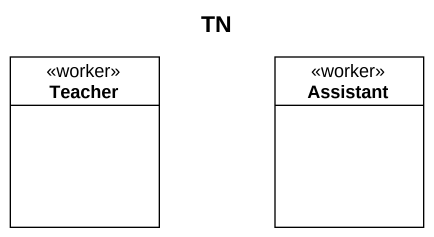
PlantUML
@startuml
title TN
hide circle
hide empty members
class Teacher <<worker>>
class Assistant <<worker>>
@enduml
